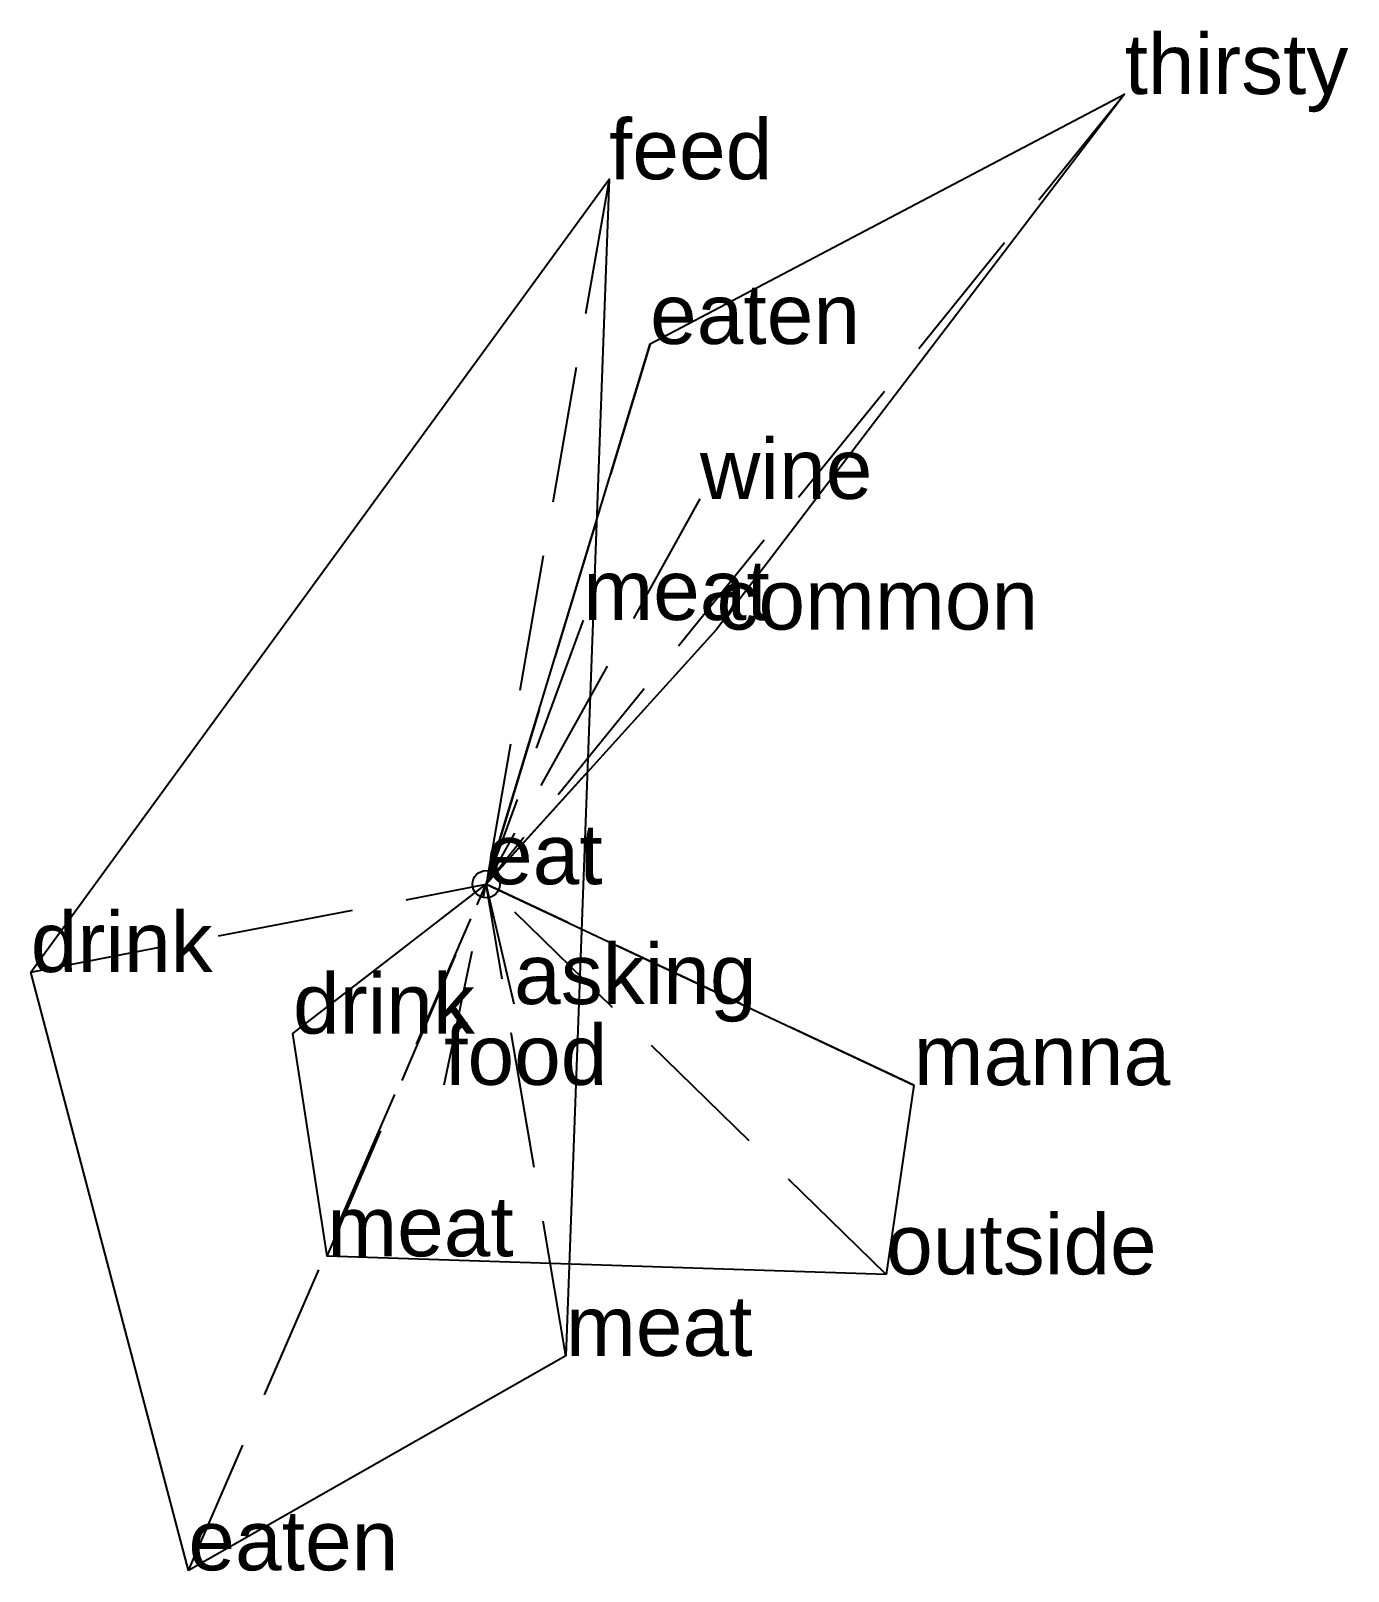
# Model space of a CAD drawing. Extents: x -0.83 to 1.58, y -1.26 to 1.56.
import ezdxf

# ---------------------------------------------------------------- set-up
doc = ezdxf.new("R2010")
doc.units = 0
doc.linetypes.add('DASHED2', pattern=[0.3, 0.25, -0.05])
for name, color, linetype in [('TEXT_nt', 1, 'CONTINUOUS'), ('TEXT_ot', 1, 'CONTINUOUS'), ('TEXT_q', 1, 'CONTINUOUS')]:
    doc.layers.add(name, color=color, linetype=linetype)
doc.styles.get("Standard").update_dxf_attribs({"font": 'arial.ttf'})

# ---------------------------------------------------------------- blocks, each defined once
blk = doc.blocks.new('ot-eat')
at = {"layer": 'LINES_ot', "linetype": 'DASHED2'}
for p in [(1.1697, 1.4467), (0.3005, 0.9892), (0.3917, 0.7054), (0.1781, 0.4838), (0.4221, 0.4663), (0, 0)]:
    blk.add_line(p, (0, 0), dxfattribs=at)
at = {"layer": 'ORIGIN_ot'}
blk.add_circle((0, 0), 0.025, dxfattribs=at)
at = {"layer": 'TEXT_ot'}
for s, p in [('thirsty', (1.1697, 1.4467)), ('eaten', (0.3005, 0.9892)), ('wine', (0.3917, 0.7054)), ('meat', (0.1781, 0.4838)), ('common', (0.4221, 0.4663)), ('eat', (0, 0))]:
    blk.add_text(s, height=0.11, dxfattribs=at).set_placement(p)
blk = doc.blocks.new('nt-eat')
at = {"layer": 'LINES_nt', "linetype": 'DASHED2'}
for p in [(-0.3536, -0.2734), (-0.2908, -0.6812), (0, 0), (0.7833, -0.3678), (0.7329, -0.7142), (0.0514, -0.2194)]:
    blk.add_line(p, (0, 0), dxfattribs=at)
at = {"layer": 'ORIGIN_nt'}
blk.add_circle((0, 0), 0.025, dxfattribs=at)
at = {"layer": 'TEXT_nt'}
for s, p in [('eat', (0, 0)), ('asking', (0.0514, -0.2194)), ('drink', (-0.3536, -0.2734)), ('manna', (0.7833, -0.3678)), ('meat', (-0.2908, -0.6812)), ('outside', (0.7329, -0.7142))]:
    blk.add_text(s, height=0.11, dxfattribs=at).set_placement(p)
blk = doc.blocks.new('q-eat')
at = {"layer": 'LINES_q', "linetype": 'DASHED2'}
for p in [(0.2253, 1.2907), (-0.8339, -0.1607), (-0.5452, -1.2561), (-0.0767, -0.3673), (0, 0), (0.1464, -0.8636)]:
    blk.add_line(p, (0, 0), dxfattribs=at)
at = {"layer": 'ORIGIN_q'}
blk.add_circle((0, 0), 0.025, dxfattribs=at)
at = {"layer": 'TEXT_q'}
for s, p in [('feed', (0.2253, 1.2907)), ('eat', (0, 0)), ('drink', (-0.8339, -0.1607)), ('food', (-0.0767, -0.3673)), ('meat', (0.1464, -0.8636)), ('eaten', (-0.5452, -1.2561))]:
    blk.add_text(s, height=0.11, dxfattribs=at).set_placement(p)

msp = doc.modelspace()

# ---------------------------------------------------------------- linework, layer by layer
at = {"layer": 'OUTLINE_nt', "linetype": 'CONTINUOUS'}
msp.add_polyline3d([(0.7329, -0.7142, 0), (-0.2908, -0.6812, 0), (-0.3536, -0.2734, 0), (0, 0, 0), (0.7833, -0.3678, 0), (0.7329, -0.7142, 0)], close=True, dxfattribs=at)
at = {"layer": 'OUTLINE_ot', "linetype": 'CONTINUOUS'}
msp.add_polyline3d([(0, 0, 0), (0.3005, 0.9892, 0), (1.1697, 1.4467, 0), (0.4221, 0.4663, 0), (0, 0, 0)], close=True, dxfattribs=at)
at = {"layer": 'OUTLINE_q', "linetype": 'CONTINUOUS'}
msp.add_polyline3d([(-0.5452, -1.2561, 0), (-0.8339, -0.1607, 0), (0.2253, 1.2907, 0), (0.1464, -0.8636, 0), (-0.5452, -1.2561, 0)], close=True, dxfattribs=at)

# ---------------------------------------------------------------- block references
for name in ['ot-eat', 'q-eat', 'nt-eat']:
    msp.add_blockref(name, (0, 0))

doc.saveas('drawing.dxf')
